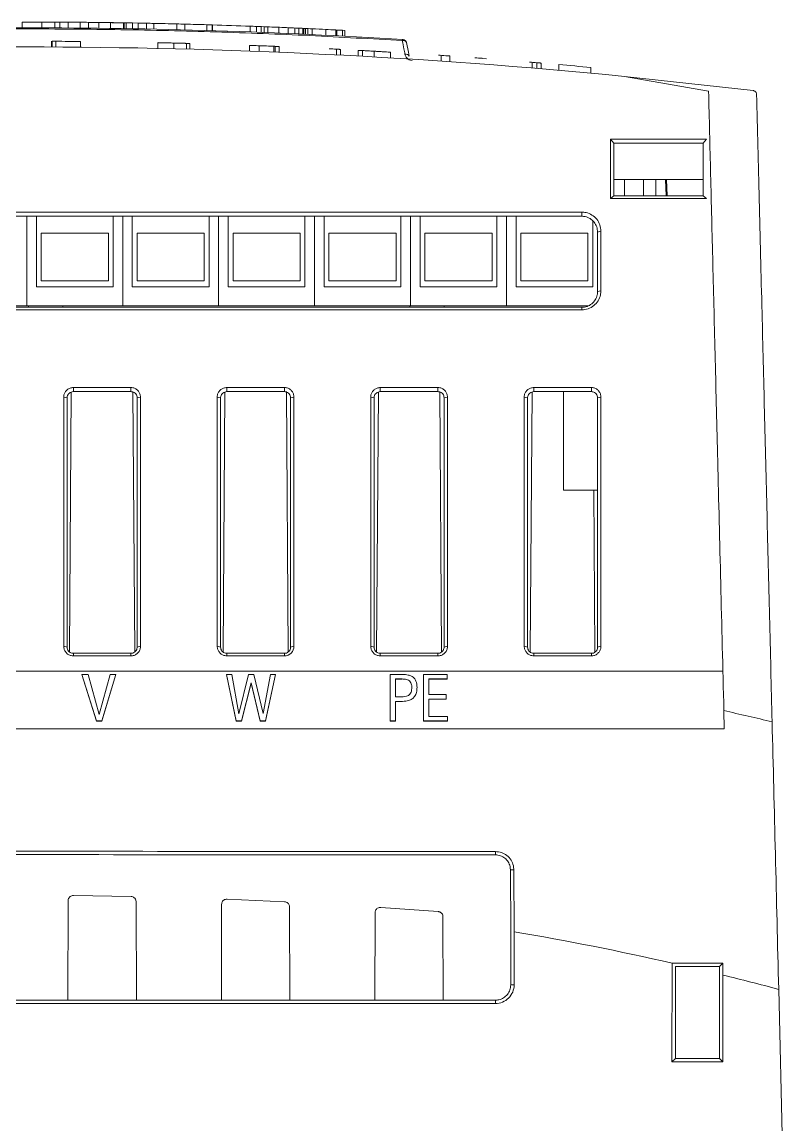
# Model space of a CAD drawing. Header units: millimetres. Extents: x -829 to 2887, y -460 to 1788.
# Drawn here: x 2053.27 to 2073.26, y 445.48 to 474.23 of the extents above; entities that cross this region are included whole.
import ezdxf

# ---------------------------------------------------------------- set-up
doc = ezdxf.new("R2010")
doc.units = ezdxf.units.MM

msp = doc.modelspace()

# ---------------------------------------------------------------- linework, layer by layer
at = {"color": 144, "linetype": 'Continuous', "lineweight": 0}
for p, q in [((2053.279, 474.228), (2053.279, 474.078)), ((2053.79, 474.228), (2053.79, 474.078)), ((2054.476, 474.224), (2054.476, 474.074)), ((2054.788, 474.222), (2054.788, 474.072)), ((2055.003, 474.22), (2055.003, 474.07)), ((2055.272, 474.217), (2055.272, 474.067)), ((2055.581, 474.213), (2055.722, 474.211)), ((2055.581, 474.213), (2055.581, 474.063)), ((2055.918, 474.208), (2055.918, 474.058)), ((2055.93, 474.207), (2055.938, 474.207)), ((2055.938, 474.207), (2055.938, 474.057)), ((2055.985, 474.207), (2055.985, 474.057)), ((2056.153, 474.204), (2056.033, 474.206)), ((2056.153, 474.204), (2056.153, 474.054)), ((2056.704, 474.193), (2056.704, 474.043)), ((2058.237, 474.153), (2058.237, 474.003)), ((2059.219, 474.12), (2059.219, 473.97)), ((2059.382, 474.114), (2059.382, 473.964)), ((2059.509, 474.109), (2059.509, 473.959)), ((2059.586, 474.106), (2059.586, 473.956)), ((2059.681, 474.102), (2059.681, 473.952)), ((2060.208, 474.081), (2060.208, 473.931)), ((2060.486, 474.068), (2060.486, 473.918)), ((2060.619, 474.062), (2060.619, 473.912)), ((2060.662, 474.06), (2060.662, 473.91)), ((2060.724, 474.058), (2060.724, 473.908)), ((2060.836, 474.052), (2060.836, 473.902)), ((2061.454, 474.022), (2061.454, 473.872)), ((2061.481, 474.021), (2061.481, 473.871)), ((2061.622, 474.013), (2061.622, 473.863)), ((2054.04, 473.727), (2054.04, 473.577)), ((2054.151, 473.726), (2054.056, 473.727)), ((2054.056, 473.727), (2054.056, 473.577)), ((2054.151, 473.726), (2054.151, 473.576)), ((2054.8, 473.722), (2054.8, 473.572)), ((2059.201, 473.621), (2059.201, 473.471)), ((2059.454, 473.611), (2059.366, 473.615)), ((2059.454, 473.611), (2059.454, 473.461)), ((2059.834, 473.596), (2059.834, 473.446)), ((2059.977, 473.59), (2059.977, 473.44)), ((2061.465, 473.521), (2061.465, 473.371)), ((2061.575, 473.516), (2061.575, 473.366)), ((2062.034, 473.491), (2062.034, 473.341)), ((2062.145, 473.485), (2062.145, 473.335)), ((2062.451, 473.468), (2062.399, 473.471)), ((2062.447, 473.468), (2062.447, 473.318)), ((2064.197, 473.358), (2064.197, 473.208)), ((2064.425, 473.343), (2064.425, 473.193)), ((2065.375, 473.273), (2065.264, 473.282)), ((2066.571, 473.178), (2066.571, 473.028)), ((2066.688, 473.168), (2066.688, 473.018)), ((2066.799, 473.159), (2066.799, 473.009)), ((2068.097, 473.043), (2068.097, 472.893)), ((2069.469, 469.695), (2069.469, 470.128)), ((2069.469, 470.128), (2069.469, 469.695)), ((2069.789, 470.128), (2069.789, 469.695)), ((2070.039, 470.128), (2070.059, 469.695)), ((2053.397, 469.166), (2053.397, 466.828)), ((2055.897, 469.166), (2055.897, 466.828)), ((2058.397, 469.166), (2058.397, 466.828)), ((2060.897, 469.166), (2060.897, 466.828)), ((2063.397, 469.166), (2063.397, 466.828)), ((2065.897, 469.166), (2065.897, 466.828)), ((2066.147, 467.328), (2066.147, 469.166)), ((2055.522, 467.478), (2055.522, 468.728)), ((2058.022, 467.478), (2058.022, 468.728)), ((2060.522, 467.478), (2060.522, 468.728)), ((2063.022, 467.478), (2063.022, 468.728)), ((2063.772, 467.478), (2063.772, 468.728)), ((2065.522, 467.478), (2065.522, 468.728)), ((2066.272, 467.478), (2066.272, 468.728)), ((2068.022, 468.728), (2068.022, 467.478)), ((2055.897, 466.828), (2053.397, 466.828)), ((2063.397, 466.828), (2060.897, 466.828)), ((2066.61, 464.593), (2066.61, 464.701)), ((2066.447, 464.43), (2066.36, 464.451)), ((2067.382, 462.028), (2067.382, 464.593)), ((2067.381, 462.028), (2067.382, 462.028)), ((2054.833, 457.222), (2054.833, 457.216)), ((2054.999, 457.222), (2054.833, 457.222)), ((2058.74, 457.222), (2058.598, 457.222)), ((2058.598, 457.222), (2058.598, 457.216)), ((2059.315, 457.222), (2059.178, 457.222)), ((2059.879, 457.222), (2059.745, 457.222)), ((2059.879, 457.222), (2059.879, 457.216)), ((2063.183, 457.222), (2062.866, 457.222)), ((2064.356, 457.102), (2064.356, 457.222)), ((2063.004, 457.102), (2063.177, 457.102)), ((2063.177, 457.097), (2063.004, 457.097)), ((2063.568, 456.883), (2063.568, 456.877)), ((2063.873, 456.697), (2063.873, 457.102)), ((2063.873, 457.102), (2064.356, 457.102)), ((2064.356, 457.097), (2063.873, 457.097)), ((2064.356, 457.102), (2064.356, 457.097)), ((2064.324, 456.578), (2064.324, 456.697)), ((2063.004, 456.008), (2063.004, 456.518)), ((2063.004, 456.518), (2063.189, 456.518)), ((2063.189, 456.512), (2063.004, 456.512)), ((2063.873, 456.578), (2064.324, 456.578)), ((2064.324, 456.572), (2063.873, 456.572)), ((2064.324, 456.578), (2064.324, 456.572)), ((2055.214, 456.008), (2055.214, 456.003)), ((2055.214, 456.008), (2055.351, 456.008)), ((2055.351, 456.008), (2055.351, 456.003)), ((2058.857, 456.008), (2058.995, 456.008)), ((2058.857, 456.008), (2058.857, 456.003)), ((2058.995, 456.008), (2058.995, 456.003)), ((2059.482, 456.008), (2059.482, 456.003)), ((2059.482, 456.008), (2059.62, 456.008)), ((2059.62, 456.008), (2059.62, 456.003)), ((2062.866, 456.008), (2062.866, 456.003)), ((2062.866, 456.008), (2063.004, 456.008)), ((2063.004, 456.008), (2063.004, 456.003)), ((2055.351, 456.003), (2055.214, 456.003)), ((2058.995, 456.003), (2058.857, 456.003)), ((2059.62, 456.003), (2059.482, 456.003)), ((2063.004, 456.003), (2062.866, 456.003))]:
    msp.add_line(p, q, dxfattribs=at)
at = {"color": 7, "linetype": 'Continuous', "lineweight": 15}
for p, q in [((2054.127, 474.226), (2054.127, 474.076)), ((2054.261, 474.226), (2054.261, 474.076)), ((2056.297, 474.201), (2056.153, 474.204)), ((2056.297, 474.201), (2056.297, 474.051)), ((2056.513, 474.197), (2056.513, 474.047)), ((2057.303, 474.179), (2057.303, 474.029)), ((2057.519, 474.174), (2057.519, 474.024)), ((2058.093, 474.158), (2058.093, 474.008)), ((2058.225, 474.154), (2058.093, 474.158)), ((2058.225, 474.154), (2058.225, 474.004)), ((2059.966, 474.091), (2059.966, 473.941)), ((2060.379, 474.073), (2060.379, 473.923)), ((2060.588, 474.064), (2060.588, 473.914)), ((2061.188, 474.035), (2061.188, 473.885)), ((2061.681, 474.01), (2061.622, 474.013)), ((2061.681, 474.01), (2061.681, 473.86)), ((2056.811, 473.691), (2056.811, 473.541)), ((2057.228, 473.681), (2057.228, 473.531)), ((2057.556, 473.673), (2057.556, 473.523)), ((2057.65, 473.67), (2057.65, 473.52)), ((2059.866, 473.595), (2059.866, 473.445)), ((2062.873, 473.443), (2062.873, 473.293)), ((2067.258, 473.119), (2067.258, 472.969)), ((2068.976, 472.809), (2071.164, 472.424)), ((2072.329, 472.442), (2068.976, 472.809)), ((2068.61, 469.628), (2068.61, 471.178)), ((2068.61, 471.178), (2071.11, 471.178)), ((2068.697, 471.07), (2068.61, 471.178)), ((2068.697, 469.695), (2068.697, 471.07)), ((2068.697, 471.07), (2071.022, 471.07)), ((2071.022, 471.07), (2071.11, 471.178)), ((2071.022, 471.07), (2071.022, 469.695)), ((2071.022, 470.128), (2068.697, 470.128)), ((2068.969, 469.695), (2068.969, 470.128)), ((2068.697, 469.695), (2068.61, 469.628)), ((2071.11, 469.628), (2068.61, 469.628)), ((2071.022, 469.695), (2068.697, 469.695)), ((2071.022, 469.695), (2071.11, 469.628)), ((2067.86, 469.274), (2038.86, 469.274)), ((2067.86, 469.166), (2038.86, 469.166)), ((2053.647, 467.328), (2053.647, 469.166)), ((2055.647, 469.166), (2055.647, 467.328)), ((2056.147, 467.328), (2056.147, 469.166)), ((2058.147, 469.166), (2058.147, 467.328)), ((2058.647, 467.328), (2058.647, 469.166)), ((2060.647, 469.166), (2060.647, 467.328)), ((2060.647, 467.328), (2060.647, 469.166)), ((2061.147, 467.328), (2061.147, 469.166)), ((2063.147, 469.166), (2063.147, 467.328)), ((2063.147, 467.328), (2063.147, 469.166)), ((2063.647, 467.328), (2063.647, 469.166)), ((2065.647, 469.166), (2065.647, 467.328)), ((2065.647, 467.328), (2065.647, 469.166)), ((2068.147, 469.042), (2068.147, 467.328)), ((2068.147, 467.328), (2068.147, 469.042)), ((2053.772, 468.728), (2055.522, 468.728)), ((2053.772, 467.478), (2053.772, 468.728)), ((2055.522, 468.728), (2055.522, 467.478)), ((2056.272, 468.728), (2058.022, 468.728)), ((2056.272, 467.478), (2056.272, 468.728)), ((2058.022, 468.728), (2058.022, 467.478)), ((2058.772, 468.728), (2060.522, 468.728)), ((2058.772, 467.478), (2058.772, 468.728)), ((2060.522, 468.728), (2060.522, 467.478)), ((2061.272, 468.728), (2063.022, 468.728)), ((2061.272, 467.478), (2061.272, 468.728)), ((2063.022, 468.728), (2063.022, 467.478)), ((2063.772, 468.728), (2065.522, 468.728)), ((2065.522, 468.728), (2065.522, 467.478)), ((2066.272, 468.728), (2068.022, 468.728)), ((2068.272, 467.204), (2068.272, 468.753)), ((2068.36, 467.225), (2068.36, 468.774)), ((2055.647, 467.328), (2053.647, 467.328)), ((2055.522, 467.478), (2053.772, 467.478)), ((2058.147, 467.328), (2056.147, 467.328)), ((2058.022, 467.478), (2056.272, 467.478)), ((2060.647, 467.328), (2058.647, 467.328)), ((2060.522, 467.478), (2058.772, 467.478)), ((2063.147, 467.328), (2061.147, 467.328)), ((2063.022, 467.478), (2061.272, 467.478)), ((2065.647, 467.328), (2063.647, 467.328)), ((2065.522, 467.478), (2063.772, 467.478)), ((2068.147, 467.328), (2066.147, 467.328)), ((2068.022, 467.478), (2066.272, 467.478)), ((2038.86, 466.792), (2067.86, 466.792)), ((2038.86, 466.725), (2067.86, 466.725)), ((2053.397, 466.828), (2050.897, 466.828)), ((2053.438, 466.828), (2053.438, 466.792)), ((2054.338, 466.792), (2054.338, 466.828)), ((2058.397, 466.828), (2055.897, 466.828)), ((2060.897, 466.828), (2058.397, 466.828)), ((2063.376, 466.828), (2063.376, 466.792)), ((2065.897, 466.828), (2063.397, 466.828)), ((2064.276, 466.792), (2064.276, 466.828)), ((2068.021, 466.828), (2065.897, 466.828)), ((2056.11, 464.701), (2054.61, 464.701)), ((2060.11, 464.701), (2058.61, 464.701)), ((2064.11, 464.701), (2062.61, 464.701)), ((2068.11, 464.701), (2066.61, 464.701)), ((2054.36, 464.451), (2054.36, 457.954)), ((2054.447, 464.43), (2054.447, 457.933)), ((2054.557, 464.583), (2054.51, 457.808)), ((2056.11, 464.593), (2054.61, 464.593)), ((2056.209, 457.805), (2056.163, 464.596)), ((2056.272, 457.933), (2056.272, 464.43)), ((2056.36, 457.954), (2056.36, 464.451)), ((2058.36, 464.451), (2058.36, 457.954)), ((2058.447, 464.43), (2058.447, 457.933)), ((2058.558, 464.583), (2058.511, 457.807)), ((2060.11, 464.593), (2058.61, 464.593)), ((2060.208, 457.804), (2060.161, 464.595)), ((2060.272, 457.933), (2060.272, 464.43)), ((2060.36, 457.954), (2060.36, 464.451)), ((2062.36, 464.451), (2062.36, 457.954)), ((2062.447, 464.43), (2062.447, 457.933)), ((2062.56, 464.584), (2062.513, 457.805)), ((2064.11, 464.593), (2062.61, 464.593)), ((2064.206, 457.803), (2064.159, 464.594)), ((2064.272, 457.933), (2064.272, 464.43)), ((2064.36, 457.954), (2064.36, 464.451)), ((2066.36, 464.451), (2066.36, 457.954)), ((2066.447, 464.43), (2066.447, 457.933)), ((2066.563, 464.584), (2066.516, 457.802)), ((2068.11, 464.593), (2066.61, 464.593)), ((2068.272, 457.933), (2068.272, 464.43)), ((2068.36, 457.954), (2068.36, 464.451)), ((2067.382, 462.028), (2068.272, 462.028)), ((2068.202, 457.801), (2068.173, 462.028)), ((2054.61, 457.771), (2056.11, 457.771)), ((2058.61, 457.771), (2060.11, 457.771)), ((2062.61, 457.771), (2064.11, 457.771)), ((2066.61, 457.771), (2068.11, 457.771)), ((2054.61, 457.704), (2056.11, 457.704)), ((2058.61, 457.704), (2060.11, 457.704)), ((2062.61, 457.704), (2064.11, 457.704)), ((2066.61, 457.704), (2068.11, 457.704)), ((2035.182, 457.306), (2071.537, 457.306)), ((2054.833, 457.222), (2055.214, 456.008)), ((2055.214, 456.003), (2054.833, 457.216)), ((2055.283, 456.176), (2054.999, 457.222)), ((2055.569, 457.222), (2055.283, 456.176)), ((2055.351, 456.008), (2055.717, 457.222)), ((2055.717, 457.216), (2055.351, 456.003)), ((2055.717, 457.222), (2055.569, 457.222)), ((2055.717, 457.222), (2055.717, 457.216)), ((2058.598, 457.222), (2058.857, 456.008)), ((2058.857, 456.003), (2058.598, 457.216)), ((2058.926, 456.196), (2058.74, 457.222)), ((2059.178, 457.222), (2058.926, 456.196)), ((2059.554, 456.204), (2059.315, 457.222)), ((2059.745, 457.222), (2059.554, 456.204)), ((2059.62, 456.008), (2059.879, 457.222)), ((2059.879, 457.216), (2059.62, 456.003)), ((2062.866, 457.222), (2062.866, 456.008)), ((2063.735, 457.222), (2063.735, 456.008)), ((2064.356, 457.222), (2063.735, 457.222)), ((2058.995, 456.008), (2059.245, 456.999)), ((2059.245, 456.993), (2058.995, 456.003)), ((2059.245, 456.999), (2059.245, 456.993)), ((2059.245, 456.999), (2059.482, 456.008)), ((2059.482, 456.003), (2059.245, 456.993)), ((2063.004, 456.637), (2063.004, 457.102)), ((2063.186, 456.637), (2063.004, 456.637)), ((2064.324, 456.697), (2063.873, 456.697)), ((2063.873, 456.128), (2063.873, 456.578)), ((2063.735, 456.008), (2063.735, 456.003)), ((2063.735, 456.008), (2064.36, 456.008)), ((2064.36, 456.128), (2063.873, 456.128)), ((2064.36, 456.008), (2064.36, 456.128)), ((2064.36, 456.008), (2064.36, 456.003)), ((2071.563, 456.278), (2071.574, 455.807)), ((2064.36, 456.003), (2063.735, 456.003)), ((2066.007, 450.51), (2066.001, 452.128)), ((2066.094, 450.512), (2066.089, 452.128)), ((2056.113, 451.435), (2054.611, 451.457)), ((2054.475, 451.323), (2054.467, 448.729)), ((2056.252, 448.729), (2056.245, 451.301)), ((2058.475, 451.227), (2058.468, 448.729)), ((2060.117, 451.295), (2058.615, 451.361)), ((2060.251, 448.729), (2060.244, 451.161)), ((2064.12, 451.037), (2062.619, 451.148)), ((2062.476, 451.015), (2062.469, 448.729)), ((2064.25, 448.729), (2064.243, 450.905)), ((2066.009, 449.128), (2066.007, 450.51)), ((2066.096, 449.128), (2066.094, 450.512)), ((2070.215, 449.694), (2070.211, 447.121)), ((2071.533, 449.693), (2070.215, 449.694)), ((2071.446, 449.606), (2071.533, 449.693)), ((2070.303, 449.606), (2070.299, 447.209)), ((2070.303, 449.606), (2070.53, 449.606)), ((2071.446, 449.606), (2070.53, 449.606)), ((2071.446, 449.389), (2071.446, 449.606)), ((2071.45, 447.21), (2071.446, 449.389)), ((2071.537, 447.122), (2071.534, 449.385)), ((2072.992, 449.012), (2073.258, 438.222)), ((2070.211, 447.121), (2070.299, 447.209)), ((2071.537, 447.122), (2070.211, 447.121)), ((2071.45, 447.21), (2070.299, 447.209)), ((2071.45, 447.21), (2071.537, 447.122))]:
    msp.add_line(p, q, dxfattribs=at)
at = {"color": 8, "linetype": 'Continuous', "lineweight": 15}
for p, q in [((2063.194, 473.762), (2063.198, 473.745)), ((2070.067, 470.128), (2070.086, 469.695)), ((2067.86, 469.166), (2067.86, 469.274)), ((2068.272, 468.753), (2068.36, 468.774)), ((2068.272, 467.204), (2068.36, 467.225)), ((2067.86, 466.792), (2067.86, 466.725)), ((2054.61, 464.593), (2054.61, 464.701)), ((2056.11, 464.593), (2056.11, 464.701)), ((2058.61, 464.593), (2058.61, 464.701)), ((2060.11, 464.593), (2060.11, 464.701)), ((2062.61, 464.593), (2062.61, 464.701)), ((2064.11, 464.593), (2064.11, 464.701)), ((2068.11, 464.593), (2068.11, 464.701)), ((2054.447, 464.43), (2054.36, 464.451)), ((2056.272, 464.43), (2056.36, 464.451)), ((2058.447, 464.43), (2058.36, 464.451)), ((2060.272, 464.43), (2060.36, 464.451)), ((2062.447, 464.43), (2062.36, 464.451)), ((2064.272, 464.43), (2064.36, 464.451)), ((2068.272, 464.43), (2068.36, 464.451)), ((2054.447, 457.933), (2054.36, 457.954)), ((2054.61, 457.771), (2054.61, 457.704)), ((2056.11, 457.771), (2056.11, 457.704)), ((2056.272, 457.933), (2056.36, 457.954)), ((2058.447, 457.933), (2058.36, 457.954)), ((2058.61, 457.771), (2058.61, 457.704)), ((2060.11, 457.771), (2060.11, 457.704)), ((2060.272, 457.933), (2060.36, 457.954)), ((2062.447, 457.933), (2062.36, 457.954)), ((2062.61, 457.771), (2062.61, 457.704)), ((2064.11, 457.771), (2064.11, 457.704)), ((2064.272, 457.933), (2064.36, 457.954)), ((2066.447, 457.933), (2066.36, 457.954)), ((2066.61, 457.771), (2066.61, 457.704)), ((2068.11, 457.771), (2068.11, 457.704)), ((2068.272, 457.933), (2068.36, 457.954)), ((2065.61, 452.517), (2065.61, 452.604)), ((2066.001, 452.128), (2066.089, 452.128)), ((2070.215, 449.694), (2070.215, 449.697)), ((2066.009, 449.128), (2066.096, 449.128)), ((2065.61, 448.729), (2065.61, 448.641))]:
    msp.add_line(p, q, dxfattribs=at)
at = {"color": 144, "linetype": 'Continuous', "lineweight": 0, "flags": 128}
for points in [[(2063.201, 473.773), (2063.198, 473.773), (2063.196, 473.772), (2063.194, 473.769), (2063.192, 473.766), (2063.189, 473.762), (2063.187, 473.757), (2063.185, 473.751), (2063.183, 473.744)], [(2061.465, 473.521), (2061.478, 473.521), (2061.492, 473.52), (2061.506, 473.519), (2061.52, 473.519), (2061.534, 473.518), (2061.548, 473.517), (2061.562, 473.516), (2061.575, 473.516)], [(2064.314, 473.35), (2064.328, 473.349), (2064.342, 473.348), (2064.356, 473.347), (2064.369, 473.346), (2064.383, 473.345), (2064.397, 473.345), (2064.411, 473.344), (2064.425, 473.343)], [(2066.688, 473.168), (2066.702, 473.167), (2066.716, 473.166), (2066.73, 473.165), (2066.744, 473.164), (2066.758, 473.163), (2066.772, 473.161), (2066.785, 473.16), (2066.799, 473.159)]]:
    msp.add_lwpolyline(points, dxfattribs=at)
at = {"color": 7, "linetype": 'Continuous', "lineweight": 15, "flags": 128}
msp.add_lwpolyline([(2063.293, 473.693), (2063.341, 473.447), (2063.363, 473.338)], dxfattribs=at)
at = {"color": 7, "linetype": 'Continuous', "lineweight": 15}
for centre, radius, start, end in [((2053.36, 315.295), 158.934, 89.84495, 90.02927), ((2053.36, 315.295), 158.934, 89.4763, 89.82191), ((2053.36, 315.295), 158.934, 89.13115, 89.29537), ((2053.36, 315.295), 158.934, 88.57836, 88.79431), ((2053.36, 315.295), 158.934, 88.50062, 88.57836), ((2053.36, 315.295), 158.934, 88.29329, 88.50062), ((2053.36, 315.295), 158.934, 87.88719, 88.24145), ((2053.36, 315.295), 158.934, 87.8285, 87.88773), ((2053.36, 315.295), 158.934, 87.17672, 87.30371), ((2053.36, 315.295), 158.934, 87.08077, 87.17672), ((2053.36, 314.645), 158.934, 84.36141, 95.63859), ((2053.36, 314.795), 158.934, 89.48073, 89.71471), ((2053.36, 314.795), 158.934, 87.66529, 87.80244), ((2053.36, 314.795), 158.934, 84.6795, 84.98319), ((2053.36, 375.385), 82.916, 76.42597, 77.31833)]:
    msp.add_arc(centre, radius, start, end, dxfattribs=at)
at = {"color": 144, "linetype": 'Continuous', "lineweight": 0}
for centre, radius, start, end in [((2053.36, 315.295), 158.934, 89.4075, 89.48523), ((2053.36, 315.295), 158.934, 89.30603, 89.4075), ((2053.36, 315.295), 158.934, 89.03614, 89.13115), ((2053.36, 315.295), 158.934, 88.86341, 88.94114), ((2053.36, 315.295), 158.934, 88.79431, 88.86341), ((2053.36, 315.295), 158.934, 87.63384, 87.8285), ((2053.36, 315.295), 158.934, 87.4575, 87.63384), ((2053.36, 315.295), 158.934, 87.30371, 87.4575), ((2053.36, 315.295), 158.934, 87.02009, 87.08077), ((2063.21, 473.66), 0.0887, 21.8574, 107.9648), ((2063.203, 473.667), 0.0948, 29.2352, 94.9935), ((2063.195, 473.673), 0.1, 11.1731, 86.4501), ((2053.36, 314.795), 158.934, 87.07697, 87.14554), ((2063.28, 473.305), 0.0887, 21.8548, 108.0271), ((2053.36, 314.795), 158.934, 86.04791, 86.11655), ((2053.36, 314.795), 158.934, 85.70462, 85.77329), ((2053.36, 314.795), 158.934, 85.18939, 85.25811)]:
    msp.add_arc(centre, radius, start, end, dxfattribs=at)
at = {"color": 8, "linetype": 'Continuous', "lineweight": 15}
for start, end in [(77.22044, 80.37967), (75.06958, 76.20168)]:
    msp.add_arc((2053.36, 375.385), 76.199, start, end, dxfattribs=at)
at = {"color": 144, "linetype": 'Continuous', "lineweight": 0}
for points, knots in [([(2053.79, 474.228), (2053.833, 474.228), (2053.918, 474.227), (2054.045, 474.227), (2054.165, 474.226), (2054.226, 474.226), (2054.256, 474.226)], [0, 0, 0, 0, 0.25144, 0.501901, 0.755218, 1, 1, 1, 1]), ([(2054.256, 474.226), (2054.307, 474.225), (2054.442, 474.225), (2054.471, 474.224), (2054.475, 474.224), (2054.476, 474.224)], [0, 0, 0, 0, 0.297618, 0.781489, 1, 1, 1, 1]), ([(2055.285, 474.217), (2055.345, 474.216), (2055.436, 474.215), (2055.547, 474.213), (2055.613, 474.212), (2055.666, 474.212), (2055.693, 474.211), (2055.701, 474.211), (2055.705, 474.211)], [0, 0, 0, 0, 0.285947, 0.4322, 0.545509, 0.658775, 0.863072, 1, 1, 1, 1]), ([(2055.705, 474.211), (2055.706, 474.211), (2055.709, 474.211), (2055.713, 474.211), (2055.716, 474.211), (2055.718, 474.211)], [0, 0, 0, 0, 0.250026, 0.500089, 1, 1, 1, 1]), ([(2055.718, 474.211), (2055.719, 474.211), (2055.722, 474.211), (2055.73, 474.211), (2055.754, 474.21), (2055.77, 474.21)], [0, 0, 0, 0, 0.251698, 0.503416, 1, 1, 1, 1]), ([(2055.932, 474.207), (2055.931, 474.207), (2055.929, 474.207), (2055.925, 474.208), (2055.921, 474.208), (2055.918, 474.208)], [0, 0, 0, 0, 0.2500042, 0.5000082, 1, 1, 1, 1]), ([(2056.033, 474.206), (2056.017, 474.206), (2055.98, 474.207), (2055.958, 474.207), (2055.94, 474.207), (2055.935, 474.207), (2055.932, 474.207)], [0, 0, 0, 0, 0.196375, 0.452691, 0.725461, 1, 1, 1, 1]), ([(2057.539, 473.673), (2057.536, 473.673), (2057.53, 473.673), (2057.501, 473.674), (2057.478, 473.675), (2057.476, 473.675)], [0, 0, 0, 0, 0.471811, 0.945411, 1, 1, 1, 1]), ([(2059.201, 473.621), (2059.205, 473.621), (2059.212, 473.62), (2059.279, 473.618), (2059.363, 473.615), (2059.431, 473.612), (2059.462, 473.611)], [0, 0, 0, 0, 0.2717228, 0.5463033, 0.7878683, 1, 1, 1, 1]), ([(2059.372, 473.614), (2059.36, 473.615), (2059.331, 473.616), (2059.314, 473.617), (2059.312, 473.617), (2059.312, 473.617)], [0, 0, 0, 0, 0.324484, 0.804049, 1, 1, 1, 1]), ([(2059.834, 473.596), (2059.852, 473.596), (2059.889, 473.594), (2059.953, 473.591), (2059.967, 473.591), (2059.977, 473.59)], [0, 0, 0, 0, 0.2515266, 0.5032558, 1, 1, 1, 1]), ([(2062.034, 473.491), (2062.036, 473.491), (2062.04, 473.491), (2062.088, 473.488), (2062.181, 473.483), (2062.294, 473.477), (2062.389, 473.472), (2062.439, 473.469), (2062.447, 473.468)], [0, 0, 0, 0, 0.251531, 0.505211, 0.665197, 0.826598, 0.970127, 1, 1, 1, 1]), ([(2062.18, 473.483), (2062.175, 473.484), (2062.14, 473.486), (2062.143, 473.485), (2062.145, 473.485)], [0, 0, 0, 0, 0.151939, 1, 1, 1, 1]), ([(2062.56, 473.462), (2062.55, 473.462), (2062.518, 473.464), (2062.479, 473.466), (2062.451, 473.468)], [0, 0, 0, 0, 0.280091, 1, 1, 1, 1]), ([(2063.253, 473.389), (2063.26, 473.351), (2063.278, 473.315), (2063.338, 473.256), (2063.382, 473.232), (2063.436, 473.228)], [0, 0, 0, 0, 0.5, 0.5, 1, 1, 1, 1]), ([(2066.61, 464.701), (2066.582, 464.698), (2066.525, 464.692), (2066.45, 464.649), (2066.394, 464.586), (2066.364, 464.516), (2066.361, 464.47), (2066.36, 464.451)], [0, 0, 0, 0, 0.2159802, 0.429777, 0.6475069, 0.8581857, 1, 1, 1, 1]), ([(2066.61, 464.593), (2066.592, 464.591), (2066.555, 464.587), (2066.506, 464.559), (2066.469, 464.517), (2066.45, 464.472), (2066.448, 464.442), (2066.447, 464.43)], [0, 0, 0, 0, 0.21579, 0.431299, 0.649027, 0.859808, 1, 1, 1, 1]), ([(2063.177, 457.102), (2063.216, 457.1), (2063.275, 457.097), (2063.348, 457.07), (2063.394, 457.03), (2063.426, 456.965), (2063.429, 456.914), (2063.43, 456.882)], [0, 0, 0, 0, 0.257417, 0.398321, 0.53998, 0.716936, 1, 1, 1, 1]), ([(2063.189, 456.518), (2063.244, 456.521), (2063.334, 456.526), (2063.441, 456.578), (2063.515, 456.652), (2063.561, 456.757), (2063.565, 456.839), (2063.568, 456.883)], [0, 0, 0, 0, 0.233698, 0.383868, 0.533981, 0.750332, 1, 1, 1, 1])]:
    msp.add_open_spline(points, degree=3, knots=knots, dxfattribs=at)
at = {"color": 7, "linetype": 'Continuous', "lineweight": 15}
for points, knots in [([(2043.555, 473.775), (2045.17, 473.875), (2046.796, 473.951), (2050.07, 474.053), (2051.719, 474.078), (2055.038, 474.078), (2056.686, 474.052), (2059.96, 473.95), (2061.586, 473.873), (2063.201, 473.773)], [0, 0, 0, 0, 0.25, 0.25, 0.5, 0.5, 0.75, 0.75, 1, 1, 1, 1]), ([(2063.183, 473.744), (2062.381, 473.79), (2060.776, 473.883), (2058.324, 473.977), (2055.844, 474.036), (2053.363, 474.055), (2050.896, 474.036), (2048.447, 473.979), (2045.998, 473.886), (2044.382, 473.793), (2043.572, 473.746)], [0, 0, 0, 0, 0.124379, 0.249168, 0.375233, 0.501739, 0.625255, 0.749189, 0.874384, 1, 1, 1, 1]), ([(2056.811, 473.691), (2056.815, 473.691), (2056.825, 473.69), (2056.895, 473.689), (2056.987, 473.687), (2057.103, 473.684), (2057.185, 473.682), (2057.228, 473.681)], [0, 0, 0, 0, 0.211743, 0.424009, 0.609229, 0.794688, 1, 1, 1, 1]), ([(2057.228, 473.681), (2057.259, 473.68), (2057.339, 473.678), (2057.459, 473.675), (2057.526, 473.674), (2057.556, 473.673)], [0, 0, 0, 0, 0.252067, 0.653929, 1, 1, 1, 1]), ([(2057.556, 473.673), (2057.57, 473.672), (2057.611, 473.671), (2057.645, 473.67), (2057.648, 473.67), (2057.65, 473.67)], [0, 0, 0, 0, 0.251836, 0.727928, 1, 1, 1, 1]), ([(2062.447, 473.468), (2062.49, 473.466), (2062.576, 473.461), (2062.689, 473.454), (2062.788, 473.448), (2062.865, 473.444), (2062.87, 473.443), (2062.873, 473.443)], [0, 0, 0, 0, 0.147631, 0.295614, 0.442684, 0.66773, 1, 1, 1, 1]), ([(2071.164, 472.424), (2071.182, 471.71), (2071.217, 470.277), (2071.275, 467.928), (2071.337, 465.436), (2071.405, 462.656), (2071.481, 459.604), (2071.535, 457.39), (2071.563, 456.278)], [0, 0, 0, 0, 0.153485, 0.308068, 0.466083, 0.625266, 0.811699, 1, 1, 1, 1]), ([(2072.417, 472.345), (2072.415, 472.358), (2072.412, 472.381), (2072.393, 472.41), (2072.37, 472.429), (2072.348, 472.439), (2072.334, 472.441), (2072.329, 472.442)], [0, 0, 0, 0, 0.310943, 0.552367, 0.741841, 0.903023, 1, 1, 1, 1]), ([(2072.82, 455.984), (2072.798, 456.9), (2072.753, 458.73), (2072.686, 461.433), (2072.621, 464.085), (2072.553, 466.835), (2072.483, 469.64), (2072.439, 471.44), (2072.417, 472.345)], [0, 0, 0, 0, 0.152577, 0.305151, 0.462053, 0.618952, 0.808417, 1, 1, 1, 1]), ([(2068.36, 468.774), (2068.354, 468.83), (2068.343, 468.943), (2068.257, 469.092), (2068.131, 469.205), (2067.99, 469.265), (2067.897, 469.272), (2067.86, 469.274)], [0, 0, 0, 0, 0.214469, 0.428951, 0.643601, 0.858128, 1, 1, 1, 1]), ([(2068.272, 468.753), (2068.268, 468.8), (2068.259, 468.892), (2068.188, 469.016), (2068.083, 469.109), (2067.967, 469.158), (2067.89, 469.164), (2067.86, 469.166)], [0, 0, 0, 0, 0.214479, 0.428946, 0.6436, 0.858117, 1, 1, 1, 1]), ([(2067.86, 466.725), (2067.916, 466.731), (2068.028, 466.742), (2068.178, 466.828), (2068.291, 466.955), (2068.351, 467.095), (2068.357, 467.188), (2068.36, 467.225)], [0, 0, 0, 0, 0.214589, 0.429212, 0.643933, 0.858441, 1, 1, 1, 1]), ([(2067.86, 466.792), (2067.906, 466.796), (2067.999, 466.805), (2068.123, 466.876), (2068.216, 466.981), (2068.265, 467.097), (2068.27, 467.173), (2068.272, 467.204)], [0, 0, 0, 0, 0.214648, 0.429237, 0.643996, 0.858503, 1, 1, 1, 1]), ([(2054.61, 464.701), (2054.582, 464.698), (2054.525, 464.692), (2054.45, 464.649), (2054.394, 464.586), (2054.364, 464.516), (2054.361, 464.47), (2054.36, 464.451)], [0, 0, 0, 0, 0.215971, 0.429759, 0.64753, 0.8582, 1, 1, 1, 1]), ([(2056.36, 464.451), (2056.357, 464.479), (2056.351, 464.535), (2056.308, 464.611), (2056.245, 464.667), (2056.174, 464.697), (2056.128, 464.7), (2056.11, 464.701)], [0, 0, 0, 0, 0.215783, 0.42945, 0.647139, 0.857831, 1, 1, 1, 1]), ([(2058.61, 464.701), (2058.582, 464.698), (2058.525, 464.692), (2058.45, 464.649), (2058.394, 464.586), (2058.364, 464.516), (2058.361, 464.47), (2058.36, 464.451)], [0, 0, 0, 0, 0.215969, 0.429755, 0.647525, 0.858193, 1, 1, 1, 1]), ([(2060.36, 464.451), (2060.357, 464.479), (2060.351, 464.535), (2060.308, 464.611), (2060.245, 464.667), (2060.174, 464.697), (2060.128, 464.7), (2060.11, 464.701)], [0, 0, 0, 0, 0.215783, 0.42945, 0.647139, 0.857831, 1, 1, 1, 1]), ([(2062.61, 464.701), (2062.582, 464.698), (2062.526, 464.692), (2062.45, 464.649), (2062.394, 464.586), (2062.364, 464.516), (2062.361, 464.47), (2062.36, 464.451)], [0, 0, 0, 0, 0.215969, 0.429755, 0.647525, 0.858193, 1, 1, 1, 1]), ([(2064.36, 464.451), (2064.357, 464.479), (2064.351, 464.535), (2064.308, 464.611), (2064.245, 464.667), (2064.174, 464.697), (2064.128, 464.7), (2064.11, 464.701)], [0, 0, 0, 0, 0.2157849, 0.4294035, 0.6470813, 0.8577627, 1, 1, 1, 1]), ([(2068.36, 464.451), (2068.357, 464.479), (2068.351, 464.535), (2068.308, 464.611), (2068.245, 464.667), (2068.174, 464.697), (2068.128, 464.7), (2068.11, 464.701)], [0, 0, 0, 0, 0.215793, 0.429457, 0.647143, 0.857833, 1, 1, 1, 1]), ([(2054.61, 464.593), (2054.592, 464.591), (2054.555, 464.587), (2054.506, 464.559), (2054.469, 464.517), (2054.45, 464.472), (2054.448, 464.442), (2054.447, 464.43)], [0, 0, 0, 0, 0.21579, 0.431299, 0.649027, 0.859808, 1, 1, 1, 1]), ([(2056.272, 464.43), (2056.271, 464.448), (2056.267, 464.485), (2056.239, 464.534), (2056.197, 464.571), (2056.152, 464.59), (2056.122, 464.592), (2056.11, 464.593)], [0, 0, 0, 0, 0.215565, 0.430949, 0.648597, 0.859353, 1, 1, 1, 1]), ([(2058.61, 464.593), (2058.592, 464.591), (2058.555, 464.587), (2058.506, 464.559), (2058.469, 464.517), (2058.45, 464.472), (2058.448, 464.442), (2058.447, 464.43)], [0, 0, 0, 0, 0.215778, 0.431377, 0.649092, 0.859817, 1, 1, 1, 1]), ([(2060.272, 464.43), (2060.271, 464.448), (2060.267, 464.485), (2060.239, 464.534), (2060.197, 464.571), (2060.152, 464.59), (2060.122, 464.592), (2060.11, 464.593)], [0, 0, 0, 0, 0.215549, 0.430937, 0.64859, 0.859351, 1, 1, 1, 1]), ([(2062.61, 464.593), (2062.592, 464.591), (2062.555, 464.587), (2062.506, 464.559), (2062.469, 464.517), (2062.45, 464.472), (2062.448, 464.442), (2062.447, 464.43)], [0, 0, 0, 0, 0.215778, 0.431377, 0.649092, 0.859817, 1, 1, 1, 1]), ([(2064.272, 464.43), (2064.271, 464.448), (2064.267, 464.485), (2064.239, 464.534), (2064.197, 464.571), (2064.152, 464.59), (2064.122, 464.592), (2064.11, 464.593)], [0, 0, 0, 0, 0.215524, 0.430887, 0.648514, 0.85925, 1, 1, 1, 1]), ([(2068.272, 464.43), (2068.271, 464.448), (2068.267, 464.485), (2068.239, 464.534), (2068.197, 464.571), (2068.152, 464.59), (2068.122, 464.592), (2068.11, 464.593)], [0, 0, 0, 0, 0.215537, 0.43097, 0.64861, 0.859359, 1, 1, 1, 1]), ([(2054.36, 457.954), (2054.363, 457.926), (2054.369, 457.87), (2054.412, 457.794), (2054.475, 457.738), (2054.545, 457.709), (2054.591, 457.705), (2054.61, 457.704)], [0, 0, 0, 0, 0.215783, 0.429449, 0.647139, 0.857831, 1, 1, 1, 1]), ([(2054.447, 457.933), (2054.449, 457.915), (2054.453, 457.878), (2054.481, 457.829), (2054.523, 457.793), (2054.568, 457.773), (2054.598, 457.771), (2054.61, 457.771)], [0, 0, 0, 0, 0.215539, 0.430972, 0.648614, 0.859364, 1, 1, 1, 1]), ([(2056.11, 457.704), (2056.138, 457.707), (2056.194, 457.713), (2056.27, 457.756), (2056.326, 457.819), (2056.355, 457.889), (2056.359, 457.935), (2056.36, 457.954)], [0, 0, 0, 0, 0.215975, 0.429768, 0.647544, 0.85819, 1, 1, 1, 1]), ([(2056.11, 457.771), (2056.128, 457.772), (2056.165, 457.776), (2056.214, 457.804), (2056.25, 457.846), (2056.27, 457.891), (2056.272, 457.921), (2056.272, 457.933)], [0, 0, 0, 0, 0.215799, 0.431287, 0.649069, 0.859803, 1, 1, 1, 1]), ([(2058.36, 457.954), (2058.363, 457.926), (2058.369, 457.87), (2058.412, 457.794), (2058.475, 457.738), (2058.545, 457.709), (2058.591, 457.705), (2058.61, 457.704)], [0, 0, 0, 0, 0.215788, 0.429409, 0.647147, 0.857761, 1, 1, 1, 1]), ([(2058.447, 457.933), (2058.449, 457.915), (2058.453, 457.878), (2058.481, 457.829), (2058.523, 457.793), (2058.568, 457.773), (2058.598, 457.771), (2058.61, 457.771)], [0, 0, 0, 0, 0.215526, 0.430889, 0.648518, 0.859256, 1, 1, 1, 1]), ([(2060.11, 457.704), (2060.176, 457.704), (2060.24, 457.731), (2060.333, 457.824), (2060.36, 457.888), (2060.36, 457.954)], [1.570855, 1.570855, 1.570855, 1.570855, 2.356194, 2.356194, 3.141593, 3.141593, 3.141593, 3.141593]), ([(2060.11, 457.771), (2060.128, 457.772), (2060.165, 457.776), (2060.214, 457.804), (2060.25, 457.846), (2060.27, 457.891), (2060.272, 457.921), (2060.272, 457.933)], [0, 0, 0, 0, 0.215696, 0.431299, 0.649093, 0.859795, 1, 1, 1, 1]), ([(2062.36, 457.954), (2062.363, 457.926), (2062.369, 457.87), (2062.412, 457.794), (2062.475, 457.738), (2062.545, 457.709), (2062.591, 457.705), (2062.61, 457.704)], [0, 0, 0, 0, 0.2157668, 0.4294166, 0.6470898, 0.8577661, 1, 1, 1, 1]), ([(2062.447, 457.933), (2062.449, 457.915), (2062.453, 457.878), (2062.481, 457.829), (2062.523, 457.793), (2062.568, 457.773), (2062.598, 457.771), (2062.61, 457.771)], [0, 0, 0, 0, 0.215526, 0.430889, 0.648518, 0.859256, 1, 1, 1, 1]), ([(2064.11, 457.704), (2064.138, 457.707), (2064.194, 457.713), (2064.27, 457.756), (2064.326, 457.819), (2064.355, 457.889), (2064.359, 457.935), (2064.36, 457.954)], [0, 0, 0, 0, 0.2159692, 0.4297553, 0.6475254, 0.8581936, 1, 1, 1, 1]), ([(2064.11, 457.771), (2064.128, 457.772), (2064.165, 457.776), (2064.214, 457.804), (2064.25, 457.846), (2064.27, 457.891), (2064.272, 457.921), (2064.272, 457.933)], [0, 0, 0, 0, 0.215786, 0.431365, 0.649133, 0.859811, 1, 1, 1, 1]), ([(2066.36, 457.954), (2066.363, 457.926), (2066.369, 457.87), (2066.412, 457.794), (2066.475, 457.738), (2066.545, 457.709), (2066.591, 457.705), (2066.61, 457.704)], [0, 0, 0, 0, 0.215783, 0.429449, 0.647139, 0.857831, 1, 1, 1, 1]), ([(2066.447, 457.933), (2066.449, 457.915), (2066.453, 457.878), (2066.481, 457.829), (2066.523, 457.793), (2066.568, 457.773), (2066.598, 457.771), (2066.61, 457.771)], [0, 0, 0, 0, 0.215567, 0.430951, 0.648601, 0.859359, 1, 1, 1, 1]), ([(2068.11, 457.704), (2068.138, 457.707), (2068.194, 457.713), (2068.27, 457.756), (2068.326, 457.819), (2068.355, 457.889), (2068.359, 457.935), (2068.36, 457.954)], [0, 0, 0, 0, 0.2159692, 0.4297553, 0.6475254, 0.8581936, 1, 1, 1, 1]), ([(2068.11, 457.771), (2068.128, 457.772), (2068.165, 457.776), (2068.214, 457.804), (2068.25, 457.846), (2068.27, 457.891), (2068.272, 457.921), (2068.272, 457.933)], [0, 0, 0, 0, 0.215799, 0.431287, 0.649069, 0.859803, 1, 1, 1, 1]), ([(2063.568, 456.883), (2063.564, 456.939), (2063.559, 457.022), (2063.5, 457.123), (2063.429, 457.178), (2063.32, 457.216), (2063.236, 457.219), (2063.183, 457.222)], [0, 0, 0, 0, 0.327215, 0.47909, 0.632382, 0.767424, 1, 1, 1, 1]), ([(2063.43, 456.882), (2063.428, 456.84), (2063.425, 456.779), (2063.387, 456.709), (2063.344, 456.671), (2063.282, 456.645), (2063.227, 456.638), (2063.192, 456.638), (2063.186, 456.637)], [0, 0, 0, 0, 0.35518, 0.510613, 0.643292, 0.776104, 0.959957, 1, 1, 1, 1]), ([(2071.574, 455.807), (2068.54, 455.807), (2062.471, 455.807), (2053.361, 455.807), (2044.25, 455.807), (2038.181, 455.807), (2035.146, 455.807)], [0, 0, 0, 0, 0.24993, 0.5, 0.749947, 1, 1, 1, 1]), ([(2072.82, 455.984), (2072.849, 454.837), (2072.905, 452.532), (2072.963, 450.188), (2072.992, 449.012)], [0, 0, 0, 0, 0.497698, 1, 1, 1, 1]), ([(2065.61, 452.604), (2063.568, 452.607), (2061.527, 452.608), (2057.443, 452.609), (2053.36, 452.61), (2049.277, 452.609), (2045.193, 452.608), (2043.152, 452.607), (2041.11, 452.604)], [0, 0, 0, 0, 0.25, 0.25, 0.5, 0.75, 0.75, 1, 1, 1, 1]), ([(2065.61, 452.604), (2065.664, 452.599), (2065.771, 452.588), (2065.914, 452.506), (2066.023, 452.385), (2066.08, 452.251), (2066.086, 452.163), (2066.089, 452.128)], [0, 0, 0, 0, 0.2148395, 0.4298149, 0.6449148, 0.8604587, 1, 1, 1, 1]), ([(2065.61, 452.517), (2061.527, 452.52), (2053.36, 452.525), (2045.193, 452.52), (2041.11, 452.517)], [0, 0, 0, 0, 0.499972, 1, 1, 1, 1]), ([(2065.61, 452.517), (2065.654, 452.513), (2065.742, 452.504), (2065.859, 452.437), (2065.947, 452.338), (2065.994, 452.229), (2065.999, 452.157), (2066.001, 452.128)], [0, 0, 0, 0, 0.214797, 0.429734, 0.64486, 0.860426, 1, 1, 1, 1]), ([(2054.611, 451.457), (2054.596, 451.456), (2054.566, 451.453), (2054.526, 451.431), (2054.495, 451.397), (2054.478, 451.359), (2054.476, 451.333), (2054.475, 451.323)], [0, 0, 0, 0, 0.208252, 0.421934, 0.635769, 0.849828, 1, 1, 1, 1]), ([(2056.245, 451.301), (2056.243, 451.316), (2056.24, 451.346), (2056.217, 451.386), (2056.182, 451.417), (2056.145, 451.432), (2056.121, 451.434), (2056.113, 451.435)], [0, 0, 0, 0, 0.217871, 0.436215, 0.654422, 0.872437, 1, 1, 1, 1]), ([(2058.615, 451.361), (2058.601, 451.361), (2058.573, 451.359), (2058.532, 451.34), (2058.499, 451.308), (2058.479, 451.269), (2058.476, 451.24), (2058.475, 451.227)], [0, 0, 0, 0, 0.188945, 0.398586, 0.608534, 0.818626, 1, 1, 1, 1]), ([(2060.244, 451.161), (2060.243, 451.177), (2060.24, 451.207), (2060.216, 451.247), (2060.182, 451.277), (2060.146, 451.292), (2060.124, 451.294), (2060.117, 451.295)], [0, 0, 0, 0, 0.222118, 0.444744, 0.66717, 0.889392, 1, 1, 1, 1]), ([(2062.619, 451.148), (2062.607, 451.148), (2062.579, 451.147), (2062.539, 451.131), (2062.505, 451.101), (2062.481, 451.061), (2062.478, 451.03), (2062.476, 451.015)], [0, 0, 0, 0, 0.169543, 0.375638, 0.581713, 0.788089, 1, 1, 1, 1]), ([(2064.243, 450.905), (2064.242, 450.92), (2064.239, 450.95), (2064.216, 450.99), (2064.182, 451.02), (2064.147, 451.034), (2064.126, 451.037), (2064.12, 451.037)], [0, 0, 0, 0, 0.226443, 0.453453, 0.680347, 0.906945, 1, 1, 1, 1]), ([(2066.096, 449.128), (2066.096, 449.064), (2066.084, 449.001), (2066.035, 448.883), (2065.999, 448.829), (2065.865, 448.694), (2065.739, 448.641), (2065.61, 448.641)], [0, 0, 0, 0, 0.25, 0.25, 0.5, 0.5, 1, 1, 1, 1]), ([(2066.009, 449.128), (2066.004, 449.083), (2065.996, 448.994), (2065.927, 448.874), (2065.826, 448.784), (2065.714, 448.736), (2065.64, 448.731), (2065.61, 448.729)], [0, 0, 0, 0, 0.214433, 0.428974, 0.643557, 0.858063, 1, 1, 1, 1])]:
    msp.add_open_spline(points, degree=3, knots=knots, dxfattribs=at)
at = {"color": 8, "linetype": 'Continuous', "lineweight": 15}
msp.add_open_spline([(2063.253, 473.389), (2063.244, 473.435), (2063.221, 473.553), (2063.197, 473.671), (2063.183, 473.744)], degree=3, knots=[0, 0, 0, 0, 0.385544, 1, 1, 1, 1], dxfattribs=at)
at = {"color": 7, "linetype": 'Continuous', "lineweight": 15}
for points in [[(2071.534, 449.385), (2071.534, 449.488), (2071.533, 449.591), (2071.533, 449.693)], [(2065.61, 448.729), (2057.443, 448.727), (2049.277, 448.727), (2041.11, 448.729)], [(2065.61, 448.641), (2057.443, 448.639), (2049.277, 448.639), (2041.11, 448.641)]]:
    msp.add_open_spline(points, degree=3, dxfattribs=at)

doc.saveas('drawing.dxf')
